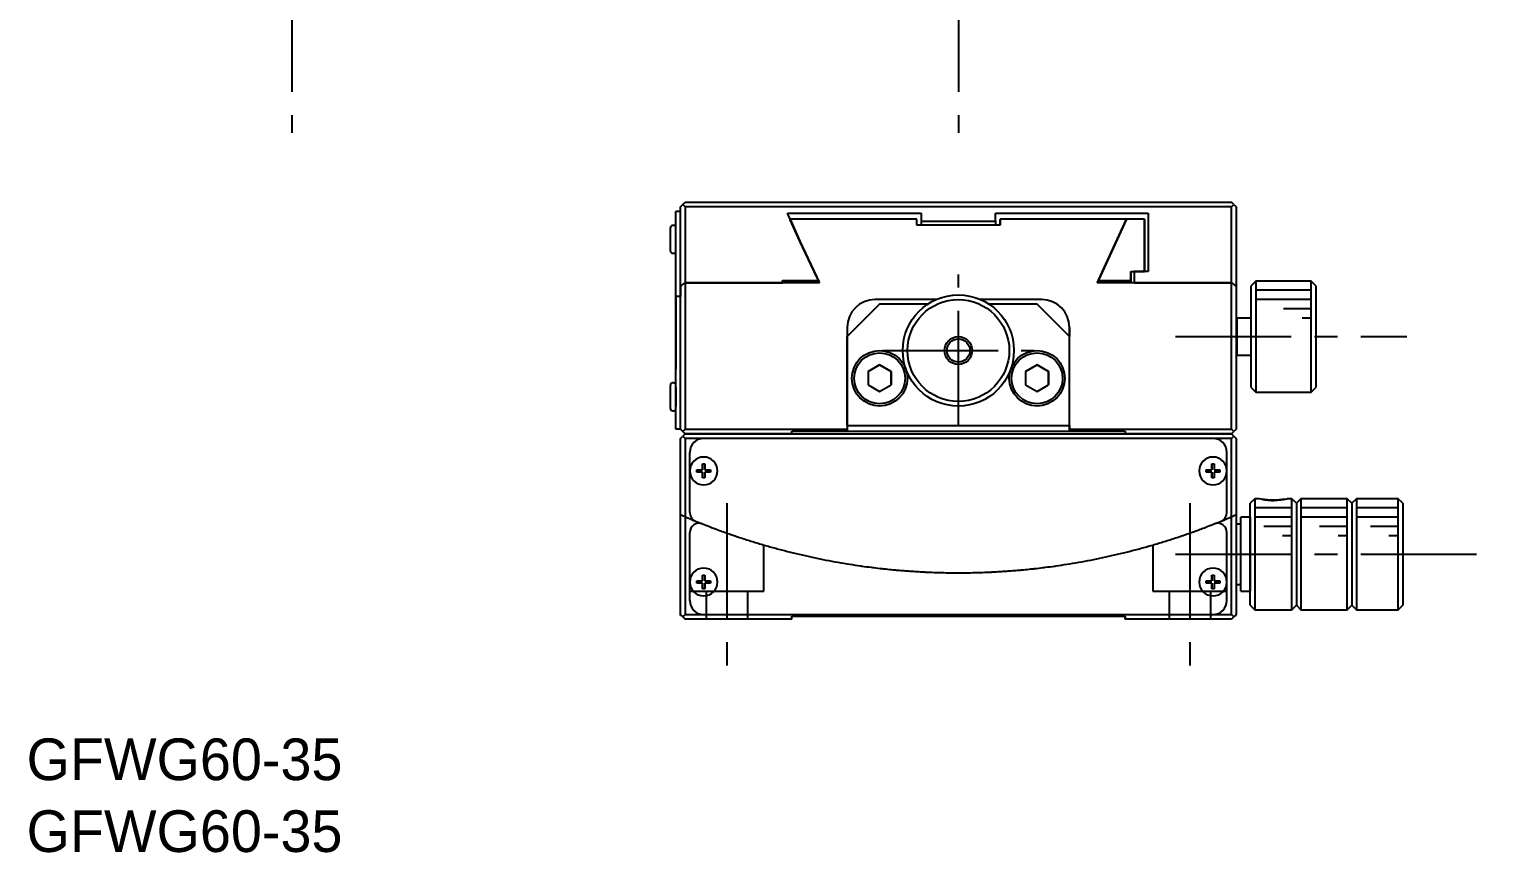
# Model space of a CAD drawing. Extents: x 71 to 397, y -9 to 236.
# Drawn here: x 71.6 to 230.4, y -8.8 to 80.1 of the extents above; entities that cross this region are included whole.
import ezdxf

# ---------------------------------------------------------------- set-up
doc = ezdxf.new("R2010")
doc.units = 0
doc.header["$LTSCALE"] = 10
doc.linetypes.add('CENTER', pattern=[2, 1.25, -0.25, 0.25, -0.25])
doc.linetypes.add('DASHED', pattern=[3.5, 2, -1.5])
doc.layers.get('0').update_dxf_attribs({"linetype": 'CONTINUOUS'})
doc.layers.add('CENTER', color=1, linetype='CENTER')
doc.styles.get("Standard").update_dxf_attribs({"font": 'FGP教科書体NT-M'})

msp = doc.modelspace()

# ---------------------------------------------------------------- linework, layer by layer
at = {"color": 7, "linetype": 'CONTINUOUS'}
for p, q in [((141.924663, 60.426647), (141.424663, 60.426647)), ((141.424663, 58.926647), (141.424663, 60.426647)), ((141.924663, 60.926647), (142.174663, 61.176647)), ((141.924663, 52.395408), (141.924663, 60.926647)), ((142.174663, 61.176647), (142.424663, 61.426647)), ((142.174663, 61.176647), (142.424663, 60.926647)), ((142.424663, 61.426647), (201.424663, 61.426647)), ((142.424663, 60.926647), (142.424663, 52.734543)), ((201.424663, 60.926647), (142.424663, 60.926647)), ((201.674663, 61.176647), (201.424663, 61.426647)), ((201.424663, 60.926647), (201.674663, 61.176647)), ((201.424663, 52.734543), (201.424663, 60.926647)), ((201.674663, 61.176647), (201.924663, 60.926647)), ((201.924663, 60.926647), (201.924663, 52.395408)), ((141.174663, 58.926647), (141.074663, 58.926647)), ((141.424663, 58.226647), (141.424663, 58.926647)), ((153.460561, 60.246542), (167.924663, 60.246542)), ((153.708374, 59.690681), (153.460561, 60.246542)), ((153.750351, 59.596857), (153.708374, 59.690681)), ((153.749237, 59.599347), (154.823063, 57.229684)), ((167.424663, 59.599347), (153.749237, 59.599347)), ((153.773821, 59.544443), (153.750351, 59.596857)), ((154.823063, 57.229684), (153.773821, 59.544443)), ((167.424663, 58.956659), (167.424663, 59.599347)), ((176.424663, 58.956659), (167.424663, 58.956659)), ((167.924663, 60.246542), (167.924663, 59.406079)), ((167.924663, 59.406079), (175.924663, 59.406079)), ((167.924663, 59.406079), (167.924663, 58.956659)), ((175.924663, 60.246542), (192.424663, 60.246542)), ((175.924663, 59.406079), (175.924663, 60.246542)), ((175.924663, 59.406079), (175.924663, 58.956659)), ((176.424663, 59.599347), (176.424663, 58.956659)), ((190.100089, 59.599347), (176.424663, 59.599347)), ((176.424663, 58.956659), (176.424663, 59.599347)), ((190.100089, 59.599347), (187.067676, 53.035352)), ((187.067676, 53.035352), (190.100089, 59.599347)), ((192.040089, 59.599347), (190.100089, 59.599347)), ((192.040089, 53.953126), (192.040089, 59.599347)), ((192.040089, 59.599347), (192.040089, 53.953126)), ((192.424663, 60.246542), (192.424663, 53.953126)), ((140.824663, 56.176647), (140.824663, 58.676647)), ((140.824663, 57.551647), (140.824663, 58.176647)), ((140.824663, 57.301647), (140.824663, 57.551647)), ((140.824663, 56.676647), (140.824663, 57.301647)), ((141.424663, 56.626647), (141.424663, 58.226647)), ((154.823063, 57.229684), (156.627758, 53.359799)), ((156.627758, 53.359799), (154.823063, 57.229684)), ((141.074663, 55.926647), (141.174663, 55.926647)), ((141.424663, 52.608843), (141.424663, 56.626647)), ((141.424663, 51.766192), (141.424663, 52.608843)), ((141.924663, 36.926647), (141.924663, 52.395408)), ((141.924663, 52.395408), (141.924663, 51.253062)), ((152.924663, 52.734543), (142.424663, 52.734543)), ((142.424663, 52.734543), (142.424663, 36.926647)), ((142.424663, 52.734543), (152.924663, 52.734543)), ((152.924663, 52.977366), (156.809193, 52.977366)), ((152.924663, 52.734543), (152.924663, 52.977366)), ((156.924663, 52.734543), (152.924663, 52.734543)), ((156.627758, 53.359799), (156.809193, 52.977365)), ((156.809193, 52.977366), (156.627758, 53.359799)), ((156.809193, 52.977366), (156.809193, 52.734543)), ((156.809193, 52.977365), (156.854317, 52.882423)), ((156.854317, 52.882423), (156.924663, 52.734543)), ((186.924663, 52.734543), (186.997204, 52.887039)), ((190.924663, 52.734543), (186.924663, 52.734543)), ((186.997204, 52.887039), (187.067676, 53.035352)), ((187.067676, 53.035352), (187.040133, 52.977366)), ((187.040133, 52.977366), (190.540089, 52.977366)), ((187.040133, 52.977366), (187.040133, 52.734543)), ((190.540089, 52.977366), (190.540089, 53.953126)), ((190.540089, 53.953126), (190.924663, 53.953126)), ((190.540089, 53.953126), (190.540089, 52.734543)), ((190.540089, 52.977366), (190.540089, 52.734543)), ((190.924663, 53.953126), (192.040089, 53.953126)), ((190.924663, 53.953126), (190.924663, 52.734543)), ((192.040089, 53.953126), (190.924663, 53.953126)), ((201.424663, 52.734543), (190.924663, 52.734543)), ((190.924663, 52.734543), (201.424663, 52.734543)), ((192.424663, 53.953126), (192.040089, 53.953126)), ((201.424663, 36.926647), (201.424663, 52.734543)), ((201.924663, 52.395408), (201.924663, 36.926647)), ((204.040089, 52.926647), (203.540089, 52.426647)), ((203.540089, 41.426647), (203.540089, 52.426647)), ((204.040089, 52.926647), (204.040089, 40.926647)), ((210.040089, 52.926647), (204.040089, 52.926647)), ((210.040089, 40.926647), (210.040089, 52.926647)), ((210.540089, 52.426647), (210.040089, 52.926647)), ((210.540089, 52.426647), (210.540089, 41.426647)), ((141.424663, 51.253062), (141.424663, 51.766192)), ((141.424663, 50.253062), (141.424663, 51.253062)), ((141.424663, 51.108128), (141.424663, 51.253062)), ((141.924663, 51.253062), (141.424663, 51.253062)), ((141.424663, 51.108128), (141.424663, 44.079165)), ((169.526747, 50.926647), (162.924663, 50.926647)), ((180.924663, 50.926647), (174.322579, 50.926647)), ((141.424663, 38.426647), (141.424663, 50.253062)), ((163.424663, 50.426647), (159.924663, 46.926647)), ((160.424663, 47.426647), (163.424663, 50.426647)), ((168.608038, 50.426647), (163.424663, 50.426647)), ((180.424663, 50.426647), (175.241288, 50.426647)), ((183.924663, 46.926647), (180.424663, 50.426647)), ((159.924663, 47.926647), (159.924663, 46.926647)), ((183.924663, 46.926647), (183.924663, 47.926647)), ((183.924663, 47.926647), (183.924663, 46.926647)), ((202.045089, 48.926647), (201.924682, 48.926647)), ((203.540089, 48.926647), (202.035089, 48.926647)), ((202.040089, 44.926642), (202.040089, 48.926652)), ((160.424663, 47.426647), (159.924663, 46.926647)), ((159.924663, 37.326647), (159.924663, 46.926647)), ((159.924663, 46.926647), (159.924663, 37.326647)), ((183.924663, 37.326647), (183.924663, 46.926647)), ((183.924663, 37.326647), (183.924663, 46.926647)), ((201.924682, 44.926647), (202.040089, 44.926647)), ((202.035089, 44.926647), (202.040089, 44.926647)), ((202.040089, 44.926647), (202.045089, 44.926647)), ((202.040089, 44.926647), (203.540089, 44.926647)), ((141.424663, 44.079165), (141.424663, 43.955393)), ((141.424663, 43.955393), (141.424663, 43.844568)), ((141.424663, 43.844568), (141.424663, 43.746716)), ((141.424663, 43.746716), (141.424663, 43.661863)), ((141.424663, 43.661863), (141.424663, 43.590028)), ((141.424663, 43.590028), (141.424663, 43.531231)), ((141.424663, 43.531231), (141.424663, 43.485484)), ((141.424663, 43.485484), (141.424663, 43.452799)), ((141.424663, 43.452799), (141.424663, 43.433186)), ((141.424663, 43.433186), (141.424663, 43.426647)), ((141.424663, 41.676647), (141.424663, 43.426647)), ((163.424663, 43.870023), (162.174663, 43.148335)), ((162.174663, 43.148335), (163.424663, 43.870023)), ((162.174663, 43.148335), (162.174663, 41.704959)), ((164.674663, 43.148335), (163.424663, 43.870023)), ((163.424663, 43.870023), (164.674663, 43.148335)), ((164.674663, 41.704959), (164.674663, 43.148335)), ((164.674663, 43.148335), (164.674663, 41.704959)), ((180.424663, 43.870023), (179.174663, 43.148335)), ((179.174663, 43.148335), (180.424663, 43.870023)), ((179.174663, 43.148335), (179.174663, 41.704959)), ((181.674663, 43.148335), (180.424663, 43.870023)), ((180.424663, 43.870023), (181.674663, 43.148335)), ((181.674663, 41.704959), (181.674663, 43.148335)), ((181.674663, 43.148335), (181.674663, 41.704959)), ((140.824663, 39.176647), (140.824663, 41.676647)), ((141.174663, 41.926647), (141.074663, 41.926647)), ((141.424663, 41.476647), (141.424663, 41.426647)), ((141.424663, 41.476647), (141.424663, 41.426647)), ((141.424663, 41.476647), (141.424663, 39.376647)), ((141.424663, 41.476647), (141.424663, 41.426647)), ((162.174663, 41.704959), (163.424663, 40.983271)), ((163.424663, 40.983271), (164.674663, 41.704959)), ((179.174663, 41.704959), (180.424663, 40.983271)), ((180.424663, 40.983271), (181.674663, 41.704959)), ((203.540089, 41.426647), (204.040089, 40.926647)), ((210.040089, 40.926647), (210.540089, 41.426647)), ((140.824663, 40.551647), (140.824663, 41.176647)), ((140.824663, 40.301647), (140.824663, 40.551647)), ((140.824663, 39.676647), (140.824663, 40.301647)), ((204.040089, 40.926647), (210.040089, 40.926647)), ((141.074663, 38.926647), (141.174663, 38.926647)), ((141.424663, 39.426647), (141.424663, 39.376647)), ((141.424663, 39.426647), (141.424663, 39.376647)), ((141.424663, 39.426647), (141.424663, 39.376647)), ((141.424663, 38.426647), (141.424663, 39.176647)), ((141.424663, 36.926647), (141.424663, 38.426647)), ((141.424663, 36.926647), (141.424663, 38.426647)), ((141.924663, 36.926647), (141.424663, 36.926647)), ((142.174663, 36.676647), (141.924663, 36.926647)), ((141.924663, 36.926647), (142.174663, 36.676647)), ((142.124663, 36.726647), (142.424663, 36.426647)), ((142.424663, 36.426647), (142.124663, 36.726647)), ((142.424663, 36.926647), (142.174663, 36.676647)), ((142.174663, 36.676647), (142.424663, 36.426647)), ((142.174663, 36.676647), (142.424663, 36.426647)), ((142.424663, 36.926647), (159.924663, 36.926647)), ((153.924663, 36.726647), (159.924663, 36.726647)), ((153.924663, 36.426647), (153.924663, 36.726647)), ((159.924663, 37.326647), (183.924663, 37.326647)), ((159.924663, 37.326647), (159.924663, 36.926647)), ((159.924663, 36.926647), (159.924663, 36.726647)), ((159.924663, 36.726647), (183.924663, 36.726647)), ((183.924663, 36.926647), (183.924663, 37.326647)), ((183.924663, 37.326647), (183.924663, 36.726647)), ((183.924663, 36.926647), (201.424663, 36.926647)), ((183.924663, 36.726647), (183.924663, 36.926647)), ((183.924663, 36.726647), (189.924663, 36.726647)), ((189.924663, 36.726647), (189.924663, 36.426647)), ((189.924663, 36.726647), (189.924663, 36.426647)), ((201.674663, 36.676647), (201.424663, 36.926647)), ((201.424663, 36.426647), (201.674663, 36.676647)), ((201.924663, 36.926647), (201.674663, 36.676647)), ((141.924663, 35.926647), (142.174663, 36.176647)), ((141.924663, 27.688012), (141.924663, 35.926647)), ((142.424663, 36.426647), (142.174663, 36.176647)), ((142.174663, 36.176647), (142.424663, 35.926647)), ((153.924663, 36.426647), (142.424663, 36.426647)), ((142.424663, 36.426647), (153.924663, 36.426647)), ((142.424663, 35.926647), (142.424663, 27.471952)), ((144.424663, 35.926647), (142.424663, 35.926647)), ((199.424663, 35.926647), (144.424663, 35.926647)), ((153.924663, 36.426647), (189.924663, 36.426647)), ((201.424663, 36.426647), (189.924663, 36.426647)), ((189.924663, 36.426647), (201.424663, 36.426647)), ((201.424663, 35.926647), (199.424663, 35.926647)), ((201.674663, 36.176647), (201.424663, 36.426647)), ((201.424663, 35.926647), (201.674663, 36.176647)), ((201.424663, 27.471952), (201.424663, 35.926647)), ((201.674663, 36.176647), (201.924663, 35.926647)), ((201.924663, 35.926647), (201.924663, 27.688012)), ((142.924663, 32.426647), (142.924663, 34.426647)), ((200.924663, 32.426647), (200.924663, 34.426647)), ((142.924663, 27.928472), (142.924663, 32.426647)), ((143.674663, 32.551647), (144.299663, 32.551647)), ((143.674663, 32.301647), (143.674663, 32.551647)), ((143.674663, 32.551647), (143.674663, 32.301647)), ((144.299663, 32.301647), (143.674663, 32.301647)), ((144.299663, 33.176647), (144.549663, 33.176647)), ((144.299663, 32.551647), (144.299663, 33.176647)), ((144.299663, 33.176647), (144.299663, 32.551647)), ((144.299663, 31.676647), (144.299663, 32.301647)), ((144.299663, 32.301647), (144.299663, 31.676647)), ((144.549663, 33.176647), (144.549663, 32.551647)), ((144.549663, 32.551647), (145.174663, 32.551647)), ((145.174663, 32.301647), (144.549663, 32.301647)), ((144.549663, 32.301647), (144.549663, 31.676647)), ((145.174663, 32.551647), (145.174663, 32.301647)), ((198.674663, 32.551647), (199.299663, 32.551647)), ((198.674663, 32.301647), (198.674663, 32.551647)), ((198.674663, 32.551647), (198.674663, 32.301647)), ((199.299663, 32.301647), (198.674663, 32.301647)), ((199.299663, 33.176647), (199.549663, 33.176647)), ((199.299663, 32.551647), (199.299663, 33.176647)), ((199.299663, 33.176647), (199.299663, 32.551647)), ((199.299663, 31.676647), (199.299663, 32.301647)), ((199.299663, 32.301647), (199.299663, 31.676647)), ((199.549663, 33.176647), (199.549663, 32.551647)), ((199.549663, 32.551647), (200.174663, 32.551647)), ((200.174663, 32.301647), (199.549663, 32.301647)), ((199.549663, 32.301647), (199.549663, 31.676647)), ((200.174663, 32.551647), (200.174663, 32.301647)), ((200.924663, 27.928472), (200.924663, 32.426647)), ((144.549663, 31.676647), (144.299663, 31.676647)), ((199.549663, 31.676647), (199.299663, 31.676647)), ((203.924663, 29.426647), (203.424663, 28.926647)), ((203.424663, 17.926647), (203.424663, 28.926647)), ((203.424663, 27.426647), (203.424663, 28.926647)), ((204.424668, 29.426647), (203.924663, 29.426647)), ((203.924663, 29.426647), (203.924663, 17.426647)), ((207.924663, 29.426647), (207.424658, 29.426647)), ((208.424663, 28.926647), (207.924663, 29.426647)), ((207.924663, 17.426647), (207.924663, 29.426647)), ((208.924663, 29.426647), (208.424663, 28.926647)), ((208.424663, 28.926647), (208.424663, 17.926647)), ((213.924663, 29.426647), (208.924663, 29.426647)), ((208.924663, 29.426647), (208.924663, 17.426647)), ((214.424663, 28.926647), (213.924663, 29.426647)), ((213.924663, 17.426647), (213.924663, 29.426647)), ((214.924663, 29.426647), (214.424663, 28.926647)), ((214.424663, 28.926647), (214.424663, 17.926647)), ((219.424663, 29.426647), (214.924663, 29.426647)), ((214.924663, 29.426647), (214.924663, 17.426647)), ((219.924663, 28.926647), (219.424663, 29.426647)), ((219.424663, 17.426647), (219.424663, 29.426647)), ((219.924663, 28.926647), (219.924663, 17.926647)), ((141.924663, 16.926647), (141.924663, 27.688012)), ((141.924663, 25.926647), (141.924663, 27.688012)), ((142.424663, 27.471952), (142.424663, 16.926647)), ((201.424663, 16.926647), (201.424663, 27.471952)), ((201.924663, 27.688012), (201.924663, 16.926647)), ((202.424663, 19.426647), (202.424663, 27.426647)), ((202.424663, 26.776819), (202.424663, 27.426647)), ((203.424663, 27.426647), (202.424663, 27.426647)), ((203.424663, 25.426647), (203.424663, 27.426647)), ((203.424663, 27.426647), (203.424663, 19.426647)), ((141.924663, 24.926647), (141.924663, 25.926647)), ((142.924663, 20.426647), (142.924663, 25.77256)), ((142.924663, 20.426647), (142.924663, 25.77256)), ((200.924663, 20.426647), (200.924663, 25.77256)), ((202.424663, 26.676647), (201.924663, 26.676647)), ((141.924663, 16.926647), (141.924663, 24.926647)), ((144.299663, 21.176647), (144.549663, 21.176647)), ((144.299663, 20.551647), (144.299663, 21.176647)), ((144.299663, 21.176647), (144.299663, 20.551647)), ((144.549663, 21.176647), (144.549663, 20.551647)), ((199.299663, 21.176647), (199.549663, 21.176647)), ((199.299663, 20.551647), (199.299663, 21.176647)), ((199.299663, 21.176647), (199.299663, 20.551647)), ((199.549663, 21.176647), (199.549663, 20.551647)), ((203.424663, 19.426647), (203.424663, 21.426647)), ((142.924663, 18.426647), (142.924663, 20.426647)), ((142.924663, 18.426647), (142.924663, 20.426647)), ((143.674663, 20.551647), (144.299663, 20.551647)), ((143.674663, 20.301647), (143.674663, 20.551647)), ((143.674663, 20.551647), (143.674663, 20.301647)), ((144.299663, 20.301647), (143.674663, 20.301647)), ((144.299663, 19.676647), (144.299663, 20.301647)), ((144.299663, 20.301647), (144.299663, 19.676647)), ((144.549663, 19.676647), (144.299663, 19.676647)), ((144.549663, 20.551647), (145.174663, 20.551647)), ((145.174663, 20.301647), (144.549663, 20.301647)), ((144.549663, 20.301647), (144.549663, 19.676647)), ((145.174663, 20.551647), (145.174663, 20.301647)), ((198.674663, 20.551647), (199.299663, 20.551647)), ((198.674663, 20.301647), (198.674663, 20.551647)), ((198.674663, 20.551647), (198.674663, 20.301647)), ((199.299663, 20.301647), (198.674663, 20.301647)), ((199.299663, 19.676647), (199.299663, 20.301647)), ((199.299663, 20.301647), (199.299663, 19.676647)), ((199.549663, 19.676647), (199.299663, 19.676647)), ((199.549663, 20.551647), (200.174663, 20.551647)), ((200.174663, 20.301647), (199.549663, 20.301647)), ((199.549663, 20.301647), (199.549663, 19.676647)), ((200.174663, 20.551647), (200.174663, 20.301647)), ((200.924663, 18.426647), (200.924663, 20.426647)), ((201.924663, 20.176647), (202.424663, 20.176647)), ((202.424663, 19.426647), (202.424663, 20.178474)), ((202.424663, 19.426647), (203.424663, 19.426647)), ((203.424663, 17.926647), (203.424663, 19.426647)), ((203.424663, 17.926647), (203.924663, 17.426647)), ((207.924663, 17.426647), (208.424663, 17.926647)), ((208.424663, 17.926647), (208.924663, 17.426647)), ((213.924663, 17.426647), (214.424663, 17.926647)), ((214.424663, 17.926647), (214.924663, 17.426647)), ((219.424663, 17.426647), (219.924663, 17.926647)), ((141.924663, 16.826647), (141.924663, 16.926647)), ((142.174663, 16.676647), (141.924663, 16.926647)), ((142.024663, 16.826647), (141.924663, 16.926647)), ((142.024663, 16.826647), (141.924663, 16.826647)), ((142.124663, 16.726647), (142.024663, 16.826647)), ((142.124663, 16.726647), (142.424663, 16.426647)), ((142.424663, 16.926647), (142.174663, 16.676647)), ((142.174663, 16.676647), (142.424663, 16.426647)), ((142.424663, 16.926647), (144.424663, 16.926647)), ((153.924663, 16.426647), (142.424663, 16.426647)), ((144.424663, 16.926647), (199.424663, 16.926647)), ((153.924663, 16.726647), (189.924663, 16.726647)), ((153.924663, 16.426647), (153.924663, 16.726647)), ((189.924663, 16.726647), (189.924663, 16.426647)), ((189.924663, 16.426647), (189.924663, 16.726647)), ((201.424663, 16.426647), (189.924663, 16.426647)), ((199.424663, 16.926647), (201.424663, 16.926647)), ((201.674663, 16.676647), (201.424663, 16.926647)), ((201.674663, 16.676647), (201.424663, 16.426647)), ((201.924663, 16.926647), (201.674663, 16.676647)), ((201.824663, 16.826647), (201.924663, 16.826647)), ((201.924663, 16.826647), (201.924663, 16.926647)), ((203.924663, 17.426647), (207.924663, 17.426647)), ((208.924663, 17.426647), (213.924663, 17.426647)), ((214.924663, 17.426647), (219.424663, 17.426647))]:
    msp.add_line(p, q, dxfattribs=at)
at = {"color": 3, "linetype": 'CONTINUOUS'}
for p, q in [((210.040089, 51.926647), (204.040089, 51.926647)), ((210.040089, 50.926647), (204.040089, 50.926647)), ((210.040089, 49.926647), (207.040089, 49.926647)), ((210.040089, 48.926647), (209.040089, 48.926647)), ((204.662876, 29.371571), (204.424668, 29.426647)), ((207.924663, 28.426647), (203.924663, 28.426647)), ((207.924663, 27.426647), (203.924663, 27.426647)), ((213.924663, 28.426647), (208.924663, 28.426647)), ((213.924663, 27.426647), (208.924663, 27.426647)), ((219.424663, 28.426647), (214.924663, 28.426647)), ((219.424663, 27.426647), (214.924663, 27.426647)), ((207.924663, 26.426647), (204.924663, 26.426647)), ((207.924663, 25.426647), (206.924663, 25.426647)), ((213.924663, 26.426647), (210.924663, 26.426647)), ((213.924663, 25.426647), (212.924663, 25.426647)), ((219.424663, 26.426647), (216.424663, 26.426647)), ((219.424663, 25.426647), (218.424663, 25.426647))]:
    msp.add_line(p, q, dxfattribs=at)
at = {"color": 3, "linetype": 'DASHED'}
for p, q in [((150.924663, 19.426647), (150.924663, 24.426647)), ((192.924663, 24.426883), (192.924663, 19.426647)), ((142.924663, 19.426647), (150.924663, 19.426647)), ((144.674663, 19.426647), (144.674663, 16.426647)), ((149.174663, 16.426647), (149.174663, 19.426647)), ((192.924663, 19.426647), (200.924663, 19.426647)), ((194.674663, 19.426647), (194.674663, 16.426647)), ((199.174663, 16.426647), (199.174663, 19.426647))]:
    msp.add_line(p, q, dxfattribs=at)
at = {"color": 7, "linetype": 'CONTINUOUS'}
for centre, radius in [((171.924663, 45.426647), 6), ((171.924663, 45.426647), 5.5), ((171.924663, 45.426647), 1.25), ((163.424663, 42.426647), 3), ((163.424663, 42.426647), 2.75), ((180.424663, 42.426647), 3), ((180.424663, 42.426647), 2.75)]:
    msp.add_circle(centre, radius, dxfattribs=at)
at = {"color": 3, "linetype": 'CONTINUOUS'}
msp.add_circle((171.924663, 45.426647), 1.5, dxfattribs=at)
at = {"color": 7, "linetype": 'CONTINUOUS'}
for centre, radius, start, end in [((141.074663, 58.676647), 0.25, 90, 180), ((141.174663, 58.676647), 0.25, 0, 90), ((141.074663, 56.176647), 0.25, 180, 270), ((141.174663, 56.176647), 0.25, 270, 0), ((112.424663, 96.426647), 53, 303.82125, 304.474385), ((112.424663, 96.426647), 53, 303.82125, 304.474385), ((231.424663, 96.426647), 53, 235.525615, 236.17875), ((231.424663, 96.426647), 53, 235.525615, 236.17875), ((162.924663, 47.926647), 3, 90, 180), ((180.924663, 47.926647), 3, 0, 90), ((141.074663, 41.676647), 0.25, 90, 180), ((141.174663, 41.676647), 0.25, 0, 90), ((141.074663, 39.176647), 0.25, 180, 270), ((141.174663, 39.176647), 0.25, 270, 0), ((144.424663, 34.426647), 1.5, 90, 180), ((199.424663, 34.426647), 1.5, 0, 90), ((144.424663, 32.426647), 1.5, 90, 0), ((144.424663, 32.426647), 1.5, 0, 90), ((199.424663, 32.426647), 1.5, 90, 0), ((199.424663, 32.426647), 1.5, 0, 90), ((205.924663, 35.295123), 6.000126, 257.975557, 282.024443), ((171.924663, 96.426647), 75, 246.421822, 246.837931), ((171.924663, 96.426647), 75, 246.421822, 246.837931), ((171.924663, 96.426647), 75, 246.837931, 247.766728), ((171.924663, 96.426647), 75, 246.837931, 247.766728), ((143.924663, 27.928472), 1, 180, 247.766728), ((171.924663, 96.426647), 75, 247.766728, 248.381728), ((171.924663, 96.426647), 75, 291.618272, 292.233272), ((199.924663, 27.928472), 1, 292.233272, 0), ((171.924663, 96.426647), 75, 292.233272, 293.162069), ((171.924663, 96.426647), 75, 292.233272, 293.162069), ((171.924663, 96.426647), 75, 293.162069, 293.578178), ((171.924663, 96.426647), 75, 293.162069, 293.578178), ((143.924663, 25.77256), 1, 68.381728, 180), ((171.924663, 96.426647), 75, 248.381728, 249), ((171.924663, 96.426647), 75, 248.381728, 249), ((171.924663, 96.426647), 75, 249, 250.000102), ((171.924663, 96.426647), 75, 249, 250), ((171.924663, 96.426647), 75, 250, 251), ((171.924663, 96.426647), 75, 250.000102, 250.999898), ((171.924663, 96.426647), 75, 250.999898, 252), ((171.924663, 96.426647), 75, 251, 252), ((171.924663, 96.426647), 75, 287.999868, 289.000114), ((171.924663, 96.426647), 75, 288, 289), ((171.924663, 96.426647), 75, 289, 290), ((171.924663, 96.426647), 75, 289.000114, 290.000027), ((171.924663, 96.426647), 75, 290, 291), ((171.924663, 96.426647), 75, 290.000027, 290.999868), ((171.924663, 96.426647), 75, 290.999868, 291.618272), ((171.924663, 96.426647), 75, 291, 291.618272), ((199.924663, 25.77256), 1, 0, 111.618272), ((171.924663, 96.426647), 75, 252, 253.000102), ((171.924663, 96.426647), 75, 252, 253), ((171.924663, 96.426647), 75, 253, 254), ((171.924663, 96.426647), 75, 253.000102, 253.999898), ((171.924663, 96.426647), 75, 253.999898, 255), ((171.924663, 96.426647), 75, 254, 255), ((171.924663, 96.426647), 75, 255, 256.000102), ((171.924663, 96.426647), 75, 255, 256), ((171.924663, 96.426647), 75, 284, 285), ((171.924663, 96.426647), 75, 284.000027, 284.999868), ((171.924663, 96.426647), 75, 284.999868, 286.000114), ((171.924663, 96.426647), 75, 285, 286), ((171.924663, 96.426647), 75, 286, 287), ((171.924663, 96.426647), 75, 286.000114, 287.000027), ((171.924663, 96.426647), 75, 287, 288), ((171.924663, 96.426647), 75, 287.000027, 287.999868), ((171.924663, 96.426647), 75, 256, 257), ((171.924663, 96.426647), 75, 256.000102, 256.999898), ((171.924663, 96.426647), 75, 256.999898, 258), ((171.924663, 96.426647), 75, 257, 258), ((171.924663, 96.426647), 75, 258, 259.000102), ((171.924663, 96.426647), 75, 258, 259), ((171.924663, 96.426647), 75, 259, 260), ((171.924663, 96.426647), 75, 259.000102, 259.999898), ((171.924663, 96.426647), 75, 259.999898, 261), ((171.924663, 96.426647), 75, 260, 261), ((171.924663, 96.426647), 75, 261, 261.9), ((171.924663, 96.426647), 75, 261, 261.9), ((171.924663, 96.426647), 75, 278.1, 279), ((171.924663, 96.426647), 75, 278.1, 279), ((171.924663, 96.426647), 75, 279, 280.000114), ((171.924663, 96.426647), 75, 279, 280), ((171.924663, 96.426647), 75, 280, 281), ((171.924663, 96.426647), 75, 280.000114, 281.000027), ((171.924663, 96.426647), 75, 281, 282), ((171.924663, 96.426647), 75, 281.000027, 281.999868), ((171.924663, 96.426647), 75, 281.999868, 283.000114), ((171.924663, 96.426647), 75, 282, 283), ((171.924663, 96.426647), 75, 283, 284), ((171.924663, 96.426647), 75, 283.000114, 284.000027), ((144.424663, 20.426647), 1.5, 90, 0), ((144.424663, 20.426647), 1.5, 0, 90), ((171.924663, 96.426647), 75, 261.9, 262.000003), ((171.924663, 96.426647), 75, 261.9, 262), ((171.924663, 96.426647), 75, 262, 262.8), ((171.924663, 96.426647), 75, 262.000003, 262.8), ((171.924663, 96.426647), 75, 262.8, 263.000004), ((171.924663, 96.426647), 75, 262.8, 263), ((171.924663, 96.426647), 75, 263, 263.7), ((171.924663, 96.426647), 75, 263.000004, 263.7), ((171.924663, 96.426647), 75, 263.7, 264.000003), ((171.924663, 96.426647), 75, 263.7, 264), ((171.924663, 96.426647), 75, 264, 264.6), ((171.924663, 96.426647), 75, 264.000003, 264.6), ((171.924663, 96.426647), 75, 264.6, 265.000001), ((171.924663, 96.426647), 75, 264.6, 265), ((171.924663, 96.426647), 75, 265, 265.5), ((171.924663, 96.426647), 75, 265.000001, 265.5), ((171.924663, 96.426647), 75, 265.5, 265.999999), ((171.924663, 96.426647), 75, 265.5, 266), ((171.924663, 96.426647), 75, 265.999999, 266.4), ((171.924663, 96.426647), 75, 266, 266.4), ((171.924663, 96.426647), 75, 266.4, 266.999997), ((171.924663, 96.426647), 75, 266.4, 267), ((171.924663, 96.426647), 75, 266.999997, 267.3), ((171.924663, 96.426647), 75, 267, 267.3), ((171.924663, 96.426647), 75, 267.3, 267.999996), ((171.924663, 96.426647), 75, 267.3, 268), ((171.924663, 96.426647), 75, 267.999996, 268.2), ((171.924663, 96.426647), 75, 268, 268.2), ((171.924663, 96.426647), 75, 268.2, 268.999997), ((171.924663, 96.426647), 75, 268.2, 269), ((171.924663, 96.426647), 75, 268.999997, 269.1), ((171.924663, 96.426647), 75, 269, 269.1), ((171.924663, 96.426647), 75, 269.1, 270), ((171.924663, 96.426647), 75, 269.1, 270), ((171.924663, 96.426647), 75, 270, 270.9), ((171.924663, 96.426647), 75, 270, 270.9), ((171.924663, 96.426647), 75, 270.9, 271.000003), ((171.924663, 96.426647), 75, 270.9, 271), ((171.924663, 96.426647), 75, 271, 271.8), ((171.924663, 96.426647), 75, 271.000003, 271.8), ((171.924663, 96.426647), 75, 271.8, 272.000004), ((171.924663, 96.426647), 75, 271.8, 272), ((171.924663, 96.426647), 75, 272, 272.7), ((171.924663, 96.426647), 75, 272.000004, 272.7), ((171.924663, 96.426647), 75, 272.7, 273.000003), ((171.924663, 96.426647), 75, 272.7, 273), ((171.924663, 96.426647), 75, 273, 273.6), ((171.924663, 96.426647), 75, 273.000003, 273.6), ((171.924663, 96.426647), 75, 273.6, 274.000001), ((171.924663, 96.426647), 75, 273.6, 274), ((171.924663, 96.426647), 75, 274, 274.5), ((171.924663, 96.426647), 75, 274.000001, 274.5), ((171.924663, 96.426647), 75, 274.5, 274.999999), ((171.924663, 96.426647), 75, 274.5, 275), ((171.924663, 96.426647), 75, 274.999999, 275.4), ((171.924663, 96.426647), 75, 275, 275.4), ((171.924663, 96.426647), 75, 275.4, 276), ((171.924663, 96.426647), 75, 275.4, 275.999997), ((171.924663, 96.426647), 75, 275.999997, 276.3), ((171.924663, 96.426647), 75, 276, 276.3), ((171.924663, 96.426647), 75, 276.3, 277), ((171.924663, 96.426647), 75, 276.3, 276.999996), ((171.924663, 96.426647), 75, 276.999996, 277.2), ((171.924663, 96.426647), 75, 277, 277.2), ((171.924663, 96.426647), 75, 277.2, 278), ((171.924663, 96.426647), 75, 277.2, 277.999997), ((171.924663, 96.426647), 75, 277.999997, 278.1), ((171.924663, 96.426647), 75, 278, 278.1), ((199.424663, 20.426647), 1.5, 90, 0), ((199.424663, 20.426647), 1.5, 0, 90), ((144.424663, 18.426647), 1.5, 180, 270), ((199.424663, 18.426647), 1.5, 270, 0)]:
    msp.add_arc(centre, radius, start, end, dxfattribs=at)
at = {"color": 3, "linetype": 'CONTINUOUS'}
msp.add_arc((205.927821, 35.213223), 5.977038, 257.781866, 284.503034, dxfattribs=at)
at = {"layer": 'CENTER', "color": 1, "linetype": 'CENTER'}
for p, q in [((99.949527, 105.851783), (99.949527, 68.926647)), ((171.924663, 105.851783), (171.924663, 68.926647)), ((171.924663, 37.226647), (171.924663, 53.626647)), ((195.374663, 46.926647), (220.374663, 46.926647)), ((163.724663, 45.426647), (180.124663, 45.426647)), ((146.924663, 28.926647), (146.924663, 8.926647)), ((196.924663, 28.926647), (196.924663, 8.926647)), ((195.374663, 23.426647), (230.374663, 23.426647))]:
    msp.add_line(p, q, dxfattribs=at)

# ---------------------------------------------------------------- texts
at = {"color": 7}
for p in [(71.303414, -0.964649), (71.303414, -8.722746)]:
    msp.add_text('GFWG60-35', height=4.5, dxfattribs=at).set_placement(p)

doc.saveas('drawing.dxf')
